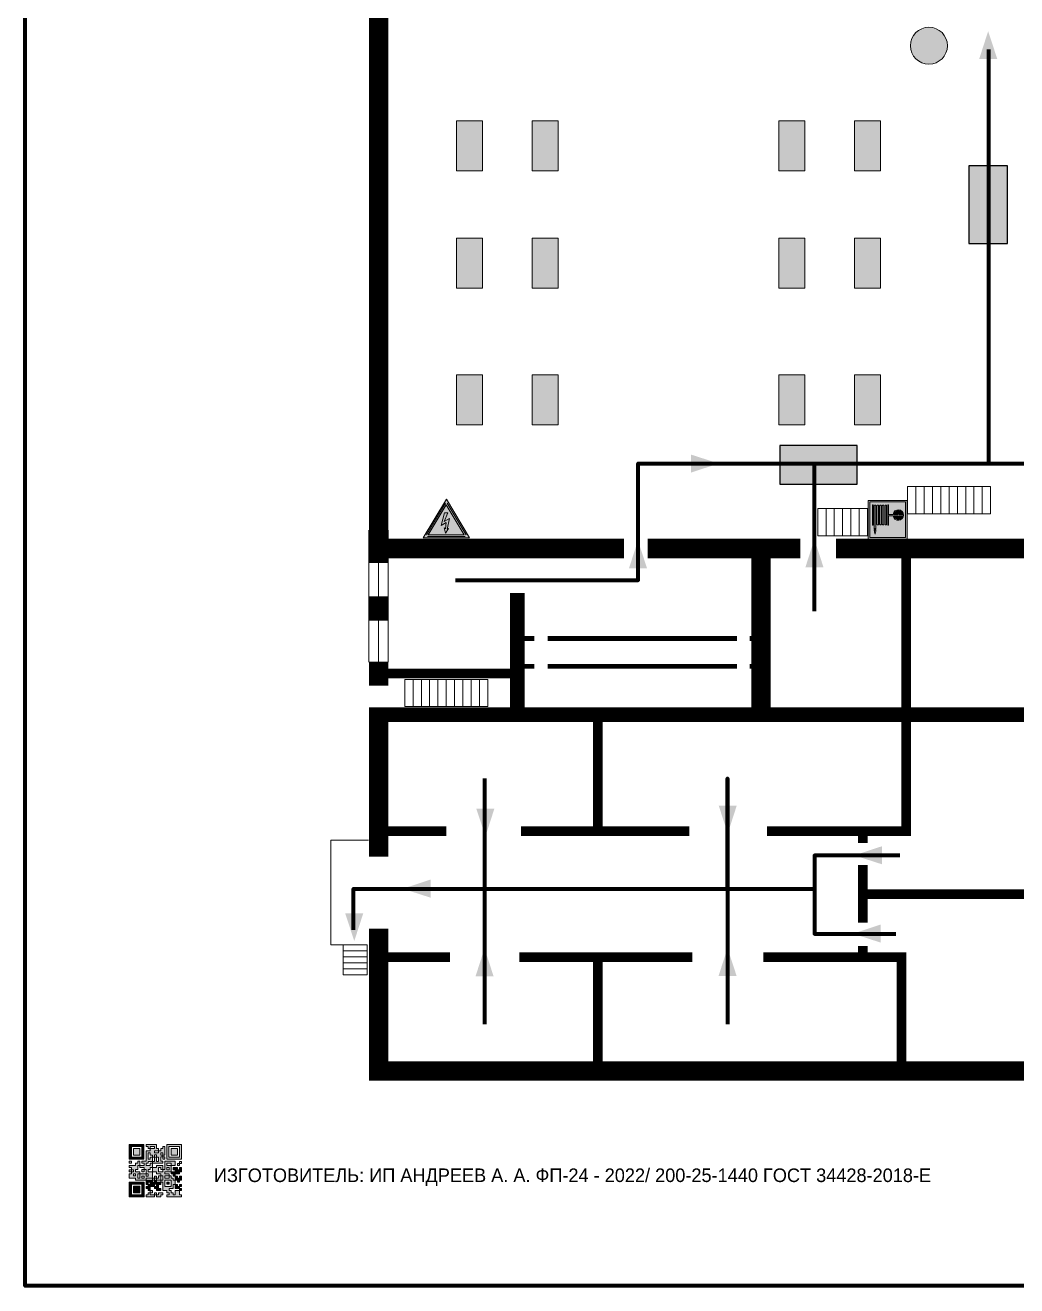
# Model space of a CAD drawing. Header units: millimetres. Extents: x 13114 to 67229, y 22859 to 38520.
# Drawn here: x 38986.4 to 39191.2, y 24292.6 to 24552.9 of the extents above; entities that cross this region are included whole.
import ezdxf

# ---------------------------------------------------------------- set-up
doc = ezdxf.new("R2010")
doc.units = ezdxf.units.MM
doc.layers.add('План_Штампы', color=7, linetype='Continuous')
doc.styles.add('обычный', font='arial.ttf')

# ---------------------------------------------------------------- blocks, each defined once
blk = doc.blocks.new('QR')
at = {"lineweight": 0}
h = blk.add_hatch(color=256, dxfattribs=at)
h.dxf.hatch_style = 1
h.paths.add_polyline_path([(9241.16, 2687.38), (9242.01, 2687.38), (9242.01, 2687.83), (9241.59, 2687.83), (9241.59, 2688.68), (9239.45, 2688.68), (9239.45, 2688.25), (9239.86, 2688.25), (9239.86, 2687.83), (9240.29, 2687.83), (9240.29, 2688.25), (9241.16, 2688.25), (9241.16, 2687.83), (9240.29, 2687.83), (9240.29, 2687.38), (9239.45, 2687.38), (9239.45, 2685.22), (9238.57, 2685.22), (9238.57, 2684.8), (9239.02, 2684.8), (9239.02, 2684.37), (9238.13, 2684.37), (9238.13, 2683.92), (9239.02, 2683.92), (9239.02, 2683.5), (9239.44, 2683.5), (9239.44, 2682.64), (9239.87, 2682.64), (9239.87, 2682.18), (9239.44, 2682.18), (9239.44, 2682.64), (9238.13, 2682.64), (9238.13, 2681.76), (9237.71, 2681.76), (9237.71, 2682.64), (9238.13, 2682.64), (9238.13, 2683.07), (9237.27, 2683.07), (9237.27, 2683.51), (9237.71, 2683.51), (9237.71, 2684.37), (9238.13, 2684.37), (9238.13, 2685.22), (9237.71, 2685.22), (9237.71, 2684.8), (9237.28, 2684.8), (9237.28, 2684.38), (9235.98, 2684.38), (9235.98, 2683.92), (9236.4, 2683.92), (9236.4, 2683.49), (9236.84, 2683.49), (9236.84, 2683.07), (9236.4, 2683.07), (9236.4, 2682.64), (9235.98, 2682.64), (9235.98, 2681.76), (9237.29, 2681.76), (9237.29, 2681.33), (9239.43, 2681.33), (9239.43, 2681.76), (9240.74, 2681.76), (9240.74, 2683.05), (9239.87, 2683.05), (9239.87, 2683.5), (9240.29, 2683.5), (9240.29, 2683.91), (9240.74, 2683.91), (9240.74, 2684.81), (9240.29, 2684.81), (9240.29, 2684.79), (9240.29, 2684.37), (9239.45, 2684.37), (9239.45, 2684.8), (9239.87, 2684.8), (9239.87, 2685.21), (9240.74, 2685.21), (9240.74, 2686.1), (9240.29, 2686.1), (9240.29, 2685.64), (9239.86, 2685.64), (9239.86, 2686.95), (9240.29, 2686.95), (9240.29, 2686.52), (9240.74, 2686.52), (9240.74, 2686.1), (9241.16, 2686.1), (9241.16, 2686.53), (9241.59, 2686.53), (9241.59, 2686.1), (9242.02, 2686.1), (9242.02, 2685.21), (9241.59, 2685.21), (9241.59, 2686.1), (9241.16, 2686.1), (9241.16, 2685.21), (9240.74, 2685.21), (9240.74, 2684.81), (9242.89, 2684.81), (9242.89, 2685.22), (9242.47, 2685.22), (9242.47, 2686.11), (9242.89, 2686.11), (9242.89, 2686.52), (9242.46, 2686.52), (9242.46, 2686.95), (9242.89, 2686.95), (9242.89, 2686.52), (9243.32, 2686.52), (9243.32, 2688.26), (9242.9, 2688.26), (9242.9, 2687.83), (9242.47, 2687.83), (9242.47, 2687.38), (9242.01, 2687.38), (9242.01, 2686.94), (9241.16, 2686.94)])
h.paths.add_polyline_path([(9239.02, 2682.18), (9239.02, 2681.76), (9238.54, 2681.76), (9238.54, 2682.18)], flags=16)
h.paths.add_polyline_path([(9237.27, 2682.65), (9237.27, 2682.19), (9236.83, 2682.19), (9236.83, 2682.65)], flags=16)
h = blk.add_hatch(color=256, dxfattribs=at)
h.dxf.hatch_style = 1
h.paths.add_polyline_path([(9238.15, 2687.83), (9236.83, 2687.83), (9236.83, 2686.52), (9238.15, 2686.52)], flags=0)
h.paths.add_polyline_path([(9239.01, 2685.65), (9239.01, 2688.68), (9235.98, 2688.68), (9235.98, 2685.65)])
h.paths.add_polyline_path([(9236.41, 2686.1), (9236.41, 2688.26), (9238.56, 2688.26), (9238.56, 2686.1)], flags=16)
h.paths.add_polyline_path([(9236.83, 2686.52), (9236.83, 2687.83), (9238.15, 2687.83), (9238.15, 2686.52)], flags=0)
h = blk.add_hatch(color=256, dxfattribs=at)
h.dxf.hatch_style = 1
h.paths.add_polyline_path([(9238.15, 2686.52), (9238.15, 2687.83), (9236.83, 2687.83), (9236.83, 2686.52)])
h.paths.add_polyline_path([(9245.91, 2686.52), (9245.91, 2687.83), (9244.59, 2687.83), (9244.59, 2686.52)], flags=0)
h.paths.add_polyline_path([(9246.77, 2685.65), (9246.77, 2688.68), (9243.74, 2688.68), (9243.74, 2685.65)])
h.paths.add_polyline_path([(9244.17, 2686.1), (9244.17, 2688.26), (9246.32, 2688.26), (9246.32, 2686.1)], flags=16)
h.paths.add_polyline_path([(9244.59, 2686.52), (9244.59, 2687.83), (9245.91, 2687.83), (9245.91, 2686.52)], flags=0)
h = blk.add_hatch(color=256, dxfattribs=at)
h.dxf.hatch_style = 1
h.paths.add_polyline_path([(9240.75, 2681.76), (9240.75, 2681.35), (9241.17, 2681.35), (9241.17, 2681.76)])
h.paths.add_polyline_path([(9241.6, 2682.18), (9241.17, 2682.18), (9241.17, 2681.76), (9241.6, 2681.76)])
h.paths.add_polyline_path([(9242.47, 2681.34), (9242.47, 2682.19), (9242.02, 2682.19), (9242.02, 2681.76), (9241.6, 2681.76), (9241.6, 2681.34)])
h.paths.add_polyline_path([(9239.87, 2678.3), (9239.44, 2678.3), (9239.44, 2677.89), (9241.17, 2677.89), (9241.17, 2678.3), (9240.28, 2678.3), (9240.28, 2678.73), (9239.87, 2678.73)])
h.paths.add_polyline_path([(9240.75, 2678.73), (9240.75, 2679.19), (9240.28, 2679.19), (9240.28, 2678.73)])
h.paths.add_polyline_path([(9241.6, 2678.73), (9241.17, 2678.73), (9241.17, 2678.3), (9241.6, 2678.3)])
h.paths.add_polyline_path([(9242.02, 2678.3), (9241.6, 2678.3), (9241.6, 2677.89), (9242.48, 2677.89), (9242.48, 2678.31), (9242.9, 2678.31), (9242.9, 2678.73), (9242.02, 2678.73)])
h.paths.add_polyline_path([(9246.36, 2684.37), (9246.36, 2684.79), (9245.93, 2684.79), (9245.93, 2684.37)])
h.paths.add_polyline_path([(9246.78, 2685.2), (9246.36, 2685.2), (9246.36, 2684.79), (9246.78, 2684.79)])
h.paths.add_polyline_path([(9245.91, 2687.83), (9244.59, 2687.83), (9244.59, 2686.52), (9245.91, 2686.52)])
h = blk.add_hatch(color=256, dxfattribs=at)
h.dxf.hatch_style = 1
h.paths.add_polyline_path([(9243.32, 2686.11), (9242.89, 2686.11), (9242.89, 2685.64), (9243.32, 2685.64)])
h.paths.add_polyline_path([(9239.02, 2683.07), (9239.02, 2683.5), (9238.56, 2683.5), (9238.56, 2683.07)])
h.paths.add_polyline_path([(9236.4, 2684.8), (9236.4, 2685.22), (9235.98, 2685.22), (9235.98, 2684.8)])
h.paths.add_polyline_path([(9236.4, 2683.07), (9236.4, 2683.49), (9235.98, 2683.49), (9235.98, 2683.07)])
h = blk.add_hatch(color=256, dxfattribs=at)
h.dxf.hatch_style = 1
h.paths.add_polyline_path([(9243.32, 2682.64), (9243.32, 2683.07), (9244.62, 2683.07), (9244.62, 2684.37), (9243.74, 2684.37), (9243.74, 2684.8), (9244.62, 2684.8), (9244.62, 2684.37), (9245.48, 2684.37), (9245.48, 2685.22), (9243.32, 2685.22), (9243.32, 2683.5), (9242.89, 2683.5), (9242.89, 2683.06), (9242.01, 2683.06), (9242.01, 2683.91), (9242.47, 2683.91), (9242.47, 2683.5), (9242.89, 2683.5), (9242.89, 2684.38), (9241.59, 2684.38), (9241.59, 2683.91), (9240.74, 2683.91), (9240.74, 2683.05), (9241.59, 2683.05), (9241.59, 2682.64), (9242.47, 2682.64), (9242.47, 2682.19), (9242.91, 2682.19), (9242.91, 2681.34), (9242.48, 2681.34), (9242.48, 2680.91), (9242.91, 2680.91), (9242.91, 2679.17), (9243.75, 2679.17), (9243.75, 2678.73), (9244.2, 2678.73), (9244.2, 2678.3), (9243.75, 2678.3), (9243.75, 2677.88), (9246.78, 2677.88), (9246.78, 2678.3), (9246.35, 2678.3), (9246.35, 2679.19), (9245.48, 2679.19), (9245.48, 2678.31), (9245.05, 2678.31), (9245.05, 2678.73), (9244.62, 2678.73), (9244.62, 2679.19), (9244.2, 2679.19), (9244.2, 2679.61), (9245.05, 2679.61), (9245.05, 2680.46), (9245.48, 2680.46), (9245.48, 2681.34), (9245.04, 2681.34), (9245.04, 2681.76), (9244.63, 2681.76), (9244.63, 2682.19), (9244.21, 2682.19), (9244.21, 2681.76), (9243.32, 2681.76), (9243.32, 2682.19), (9244.21, 2682.19), (9244.21, 2682.64)])
h.paths.add_polyline_path([(9243.75, 2683.49), (9243.75, 2683.92), (9244.21, 2683.92), (9244.21, 2683.49)], flags=16)
h.paths.add_polyline_path([(9243.32, 2681.34), (9244.63, 2681.34), (9244.63, 2680.04), (9243.32, 2680.04)], flags=16)
h.paths.add_polyline_path([(9243.76, 2680.89), (9244.18, 2680.89), (9244.18, 2680.48), (9243.76, 2680.48)], flags=0)
h = blk.add_hatch(color=256, dxfattribs=at)
h.dxf.hatch_style = 1
h.paths.add_polyline_path([(9242.02, 2680.46), (9242.48, 2680.46), (9242.48, 2680.91), (9241.58, 2680.91), (9241.58, 2681.35), (9241.17, 2681.35), (9241.17, 2680.91), (9240.75, 2680.91), (9240.75, 2681.33), (9239.43, 2681.33), (9239.43, 2680.46), (9239.86, 2680.46), (9239.86, 2680.92), (9240.3, 2680.92), (9240.3, 2680.46), (9239.86, 2680.46), (9239.86, 2680.04), (9239.44, 2680.04), (9239.44, 2679.62), (9239.86, 2679.62), (9239.86, 2679.19), (9240.29, 2679.19), (9240.29, 2680.03), (9241.18, 2680.03), (9241.18, 2680.47), (9241.6, 2680.47), (9241.6, 2680.03), (9241.18, 2680.03), (9241.18, 2679.61), (9241.6, 2679.61), (9241.6, 2679.19), (9242.47, 2679.19), (9242.47, 2679.6), (9242.02, 2679.6)])
h = blk.add_hatch(color=256, dxfattribs=at)
h.dxf.hatch_style = 1
h.paths.add_polyline_path([(9246.36, 2683.07), (9246.78, 2683.07), (9246.78, 2683.92), (9246.36, 2683.92), (9246.36, 2683.49), (9245.92, 2683.49), (9245.92, 2683.92), (9245.06, 2683.92), (9245.06, 2683.49), (9245.48, 2683.49), (9245.48, 2683.07), (9244.62, 2683.07), (9244.62, 2682.65), (9245.05, 2682.65), (9245.05, 2682.18), (9245.48, 2682.18), (9245.48, 2682.65), (9246.36, 2682.65)])
h.paths.add_polyline_path([(9246.78, 2682.18), (9246.36, 2682.18), (9246.36, 2681.75), (9245.92, 2681.75), (9245.92, 2682.18), (9245.48, 2682.18), (9245.48, 2681.34), (9245.48, 2681.34), (9245.94, 2681.34), (9245.94, 2680.91), (9246.36, 2680.91), (9246.36, 2681.34), (9246.78, 2681.34)])
h = blk.add_hatch(color=256, dxfattribs=at)
h.dxf.hatch_style = 1
h.paths.add_polyline_path([(9235.98, 2680.9), (9235.98, 2677.86), (9239.02, 2677.86), (9239.02, 2680.9)])
h.paths.add_polyline_path([(9238.57, 2680.48), (9238.57, 2678.32), (9236.41, 2678.32), (9236.41, 2680.48)], flags=16)
h.paths.add_polyline_path([(9238.15, 2680.05), (9238.15, 2678.74), (9236.83, 2678.74), (9236.83, 2680.05)], flags=0)
h = blk.add_hatch(color=256, dxfattribs=at)
h.dxf.hatch_style = 1
h.paths.add_polyline_path([(9238.15, 2680.05), (9236.83, 2680.05), (9236.83, 2678.74), (9238.15, 2678.74)])
h = blk.add_hatch(color=256, dxfattribs=at)
h.dxf.hatch_style = 1
h.paths.add_polyline_path([(9244.18, 2680.48), (9244.18, 2680.89), (9243.76, 2680.89), (9243.76, 2680.48)])
h = blk.add_hatch(color=256, dxfattribs=at)
h.dxf.hatch_style = 1
h.paths.add_polyline_path([(9245.93, 2680.04), (9245.93, 2680.46), (9245.48, 2680.46), (9245.48, 2679.62), (9246.35, 2679.62), (9246.35, 2680.04)])
h.paths.add_polyline_path([(9246.78, 2680.04), (9246.78, 2680.46), (9246.35, 2680.46), (9246.35, 2680.04)])
h.paths.add_polyline_path([(9246.78, 2679.18), (9246.78, 2679.62), (9246.35, 2679.62), (9246.35, 2679.18)])
for points in [[(9237.71, 2685.22), (9238.13, 2685.22), (9238.13, 2684.37), (9237.71, 2684.37), (9237.71, 2683.51), (9237.27, 2683.51), (9237.27, 2683.07), (9238.13, 2683.07), (9238.13, 2682.64), (9237.71, 2682.64), (9237.71, 2681.76), (9238.13, 2681.76), (9238.13, 2682.64), (9239.44, 2682.64), (9239.44, 2683.5), (9239.02, 2683.5), (9239.02, 2683.07), (9238.56, 2683.07), (9238.56, 2683.5), (9239.02, 2683.5), (9239.02, 2683.92), (9238.13, 2683.92), (9238.13, 2684.37), (9239.02, 2684.37), (9239.02, 2684.8), (9238.57, 2684.8), (9238.57, 2685.22), (9239.45, 2685.22), (9239.45, 2687.38), (9240.29, 2687.38), (9240.29, 2687.83), (9239.86, 2687.83), (9239.86, 2688.25), (9239.45, 2688.25), (9239.45, 2688.68), (9241.59, 2688.68), (9241.59, 2687.83), (9242.01, 2687.83), (9242.01, 2687.38), (9242.47, 2687.38), (9242.47, 2687.83), (9242.9, 2687.83), (9242.9, 2688.26), (9243.32, 2688.26), (9243.32, 2686.52), (9242.89, 2686.52), (9242.89, 2686.11), (9243.32, 2686.11), (9243.32, 2685.64), (9242.89, 2685.64), (9242.89, 2686.11), (9242.47, 2686.11), (9242.47, 2685.22), (9242.89, 2685.22), (9242.89, 2684.81), (9240.74, 2684.81), (9240.74, 2683.91), (9241.59, 2683.91), (9241.59, 2684.38), (9242.89, 2684.38), (9242.89, 2683.5), (9242.47, 2683.5), (9242.47, 2683.91), (9242.01, 2683.91), (9242.01, 2683.06), (9242.89, 2683.06), (9242.89, 2683.5), (9243.32, 2683.5), (9243.32, 2685.22), (9245.48, 2685.22), (9245.48, 2684.37), (9244.62, 2684.37), (9244.62, 2683.07), (9245.48, 2683.07), (9245.48, 2683.49), (9245.06, 2683.49), (9245.06, 2683.92), (9245.92, 2683.92), (9245.92, 2683.49), (9246.36, 2683.49), (9246.36, 2683.92), (9246.78, 2683.92), (9246.78, 2683.07), (9246.36, 2683.07), (9246.36, 2682.65), (9245.48, 2682.65), (9245.48, 2682.18), (9245.92, 2682.18), (9245.92, 2681.75), (9246.36, 2681.75), (9246.36, 2682.18), (9246.78, 2682.18), (9246.78, 2681.34), (9246.36, 2681.34), (9246.36, 2680.91), (9245.94, 2680.91), (9245.94, 2681.34), (9245.48, 2681.34), (9245.48, 2680.46), (9245.93, 2680.46), (9245.93, 2680.04), (9246.35, 2680.04), (9246.35, 2680.46), (9246.78, 2680.46), (9246.78, 2680.04), (9246.78, 2680.04), (9246.35, 2680.04), (9246.35, 2679.62), (9246.78, 2679.62), (9246.78, 2679.18), (9246.35, 2679.18), (9246.35, 2678.3), (9246.78, 2678.3), (9246.78, 2677.88), (9243.75, 2677.88), (9243.75, 2678.3), (9244.2, 2678.3), (9244.2, 2678.73), (9243.75, 2678.73), (9243.75, 2679.17), (9242.91, 2679.17), (9242.91, 2680.91), (9242.48, 2680.91), (9242.48, 2680.46), (9242.02, 2680.46), (9242.02, 2679.6), (9242.47, 2679.6), (9242.47, 2679.19), (9241.6, 2679.19), (9241.6, 2679.61), (9241.18, 2679.61), (9241.18, 2680.03), (9240.29, 2680.03), (9240.29, 2679.19), (9240.75, 2679.19), (9240.75, 2678.73), (9240.28, 2678.73), (9240.28, 2678.3), (9241.17, 2678.3), (9241.17, 2678.73), (9241.6, 2678.73), (9241.6, 2678.3), (9242.02, 2678.3), (9242.02, 2678.73), (9242.9, 2678.73), (9242.9, 2678.31), (9242.48, 2678.31), (9242.48, 2677.89), (9241.6, 2677.89), (9241.6, 2678.3), (9241.17, 2678.3), (9241.17, 2677.89), (9239.44, 2677.89), (9239.44, 2678.3), (9239.87, 2678.3), (9239.87, 2678.73), (9240.28, 2678.73), (9240.28, 2679.19), (9240.29, 2679.19), (9239.86, 2679.19), (9239.86, 2679.62), (9239.44, 2679.62), (9239.44, 2680.04), (9239.86, 2680.04), (9239.86, 2680.46), (9239.43, 2680.46), (9239.43, 2681.33), (9237.29, 2681.33), (9237.29, 2681.76), (9235.98, 2681.76), (9235.98, 2682.64), (9236.4, 2682.64), (9236.4, 2683.07), (9235.98, 2683.07), (9235.98, 2683.49), (9236.4, 2683.49), (9236.4, 2683.92), (9235.98, 2683.92), (9235.98, 2684.38), (9237.28, 2684.38), (9237.28, 2684.8), (9237.71, 2684.8), (9237.71, 2685.22), (9237.92, 2685.22)], [(9240.74, 2686.1), (9240.74, 2686.52), (9240.29, 2686.52), (9240.29, 2686.95), (9239.86, 2686.95), (9239.86, 2685.64), (9240.29, 2685.64), (9240.29, 2686.1), (9240.74, 2686.1), (9240.74, 2686.52)], [(9240.74, 2685.21), (9239.87, 2685.21), (9239.87, 2684.8), (9239.45, 2684.8), (9239.45, 2684.37), (9240.29, 2684.37), (9240.29, 2684.79), (9240.29, 2684.81), (9240.74, 2684.81), (9240.74, 2685.21), (9239.87, 2685.21)], [(9244.62, 2684.37), (9244.62, 2684.8), (9243.74, 2684.8), (9243.74, 2684.37), (9244.62, 2684.37)], [(9240.74, 2683.05), (9240.74, 2681.76), (9239.43, 2681.76), (9239.43, 2681.33), (9240.75, 2681.33), (9240.75, 2681.35), (9240.75, 2680.91), (9241.17, 2680.91), (9241.17, 2681.35), (9241.58, 2681.35), (9241.58, 2680.91), (9242.48, 2680.91), (9242.48, 2681.34), (9242.91, 2681.34), (9242.91, 2682.19), (9242.47, 2682.19), (9242.47, 2682.64), (9241.59, 2682.64), (9241.59, 2683.05), (9240.74, 2683.05)], [(9240.74, 2683.91), (9240.29, 2683.91), (9240.29, 2683.5), (9239.87, 2683.5), (9239.87, 2683.05), (9240.74, 2683.05), (9240.74, 2683.91)], [(9241.6, 2681.76), (9242.02, 2681.76), (9242.02, 2682.19), (9242.47, 2682.19), (9242.47, 2681.34), (9241.6, 2681.34), (9241.6, 2681.76)], [(9244.62, 2683.07), (9243.32, 2683.07), (9243.32, 2682.64), (9244.21, 2682.64), (9244.21, 2682.19), (9243.32, 2682.19), (9243.32, 2681.76), (9244.21, 2681.76), (9244.21, 2682.19), (9244.63, 2682.19), (9244.63, 2681.76), (9245.04, 2681.76), (9245.04, 2681.34), (9245.48, 2681.34)], [(9245.48, 2682.18), (9245.05, 2682.18), (9245.05, 2682.65), (9244.62, 2682.65), (9244.62, 2683.07)], [(9245.48, 2682.18), (9245.48, 2681.34)], [(9239.86, 2680.46), (9239.86, 2680.92), (9240.3, 2680.92), (9240.3, 2680.46), (9239.86, 2680.46)], [(9245.48, 2680.46), (9245.05, 2680.46), (9245.05, 2679.61), (9244.2, 2679.61), (9244.2, 2679.19), (9244.62, 2679.19), (9244.62, 2678.73), (9245.05, 2678.73), (9245.05, 2678.31), (9245.48, 2678.31), (9245.48, 2679.19), (9246.35, 2679.19), (9246.35, 2679.07)], [(9246.35, 2679.62), (9245.48, 2679.62), (9245.48, 2680.46)], [(9245.48, 2680.46), (9245.48, 2679.62), (9246.35, 2679.62), (9246.35, 2680.04), (9245.93, 2680.04), (9245.93, 2680.46), (9245.48, 2680.46), (9245.48, 2679.62)], [(9246.35, 2679.62), (9246.35, 2679.18)]]:
    blk.add_lwpolyline(points, dxfattribs=at)
for points in [[(9235.98, 2685.65), (9239.01, 2685.65), (9239.01, 2688.68), (9235.98, 2688.68)], [(9236.41, 2688.26), (9238.56, 2688.26), (9238.56, 2686.1), (9236.41, 2686.1)], [(9236.83, 2687.83), (9238.15, 2687.83), (9238.15, 2686.52), (9236.83, 2686.52)], [(9240.29, 2687.83), (9241.16, 2687.83), (9241.16, 2688.25), (9240.29, 2688.25)], [(9240.29, 2688.25), (9241.16, 2688.25), (9241.16, 2687.83), (9240.29, 2687.83)], [(9242.01, 2687.38), (9241.16, 2687.38), (9241.16, 2686.94), (9242.01, 2686.94)], [(9241.16, 2687.38), (9242.01, 2687.38), (9242.01, 2686.94), (9241.16, 2686.94)], [(9242.89, 2686.52), (9242.46, 2686.52), (9242.46, 2686.95), (9242.89, 2686.95)], [(9243.74, 2685.65), (9246.77, 2685.65), (9246.77, 2688.68), (9243.74, 2688.68)], [(9244.17, 2688.26), (9246.32, 2688.26), (9246.32, 2686.1), (9244.17, 2686.1)], [(9244.59, 2687.83), (9245.91, 2687.83), (9245.91, 2686.52), (9244.59, 2686.52)], [(9235.98, 2684.8), (9236.4, 2684.8), (9236.4, 2685.22), (9235.98, 2685.22)], [(9241.16, 2686.1), (9240.74, 2686.1), (9240.74, 2685.21), (9241.16, 2685.21)], [(9241.16, 2686.53), (9241.59, 2686.53), (9241.59, 2686.1), (9241.16, 2686.1)], [(9241.59, 2686.1), (9242.02, 2686.1), (9242.02, 2685.21), (9241.59, 2685.21)], [(9245.93, 2684.79), (9246.36, 2684.79), (9246.36, 2684.37), (9245.93, 2684.37)], [(9246.36, 2685.2), (9246.78, 2685.2), (9246.78, 2684.79), (9246.36, 2684.79)], [(9236.4, 2683.07), (9236.84, 2683.07), (9236.84, 2683.49), (9236.4, 2683.49)], [(9236.83, 2682.19), (9237.27, 2682.19), (9237.27, 2682.65), (9236.83, 2682.65)], [(9238.54, 2682.18), (9239.02, 2682.18), (9239.02, 2681.76), (9238.54, 2681.76)], [(9239.44, 2682.64), (9239.87, 2682.64), (9239.87, 2682.18), (9239.44, 2682.18)], [(9240.75, 2681.76), (9241.17, 2681.76), (9241.17, 2681.35), (9240.75, 2681.35)], [(9241.17, 2682.18), (9241.6, 2682.18), (9241.6, 2681.76), (9241.17, 2681.76)], [(9243.32, 2680.04), (9244.63, 2680.04), (9244.63, 2681.34), (9243.32, 2681.34)], [(9243.75, 2683.92), (9244.21, 2683.92), (9244.21, 2683.49), (9243.75, 2683.49)], [(9235.98, 2677.86), (9239.02, 2677.86), (9239.02, 2680.9), (9235.98, 2680.9)], [(9236.41, 2680.48), (9238.57, 2680.48), (9238.57, 2678.32), (9236.41, 2678.32)], [(9236.83, 2680.05), (9238.15, 2680.05), (9238.15, 2678.74), (9236.83, 2678.74)], [(9241.18, 2680.03), (9241.6, 2680.03), (9241.6, 2680.47), (9241.18, 2680.47)], [(9243.76, 2680.89), (9244.18, 2680.89), (9244.18, 2680.48), (9243.76, 2680.48)]]:
    blk.add_lwpolyline(points, close=True, dxfattribs=at)
blk = doc.blocks.new('A$C3E6D3DDE')
at = {"lineweight": 5}
h = blk.add_hatch(color=40, dxfattribs=at)
h.paths.add_polyline_path([(24.1, 1.45), (16.46, -11.35), (31.74, -11.35)])
h.paths.add_polyline_path([(24.09, -0.46), (30.03, -10.41), (18.14, -10.41)], flags=16)
h.paths.add_polyline_path([(24.54, -3.08), (23.41, -6.02), (25.13, -5.01), (24.33, -8.5), (24.82, -8.27), (23.79, -9.86), (23.4, -8.04), (23.8, -8.43), (24.04, -6.29), (22.39, -7.25), (23.44, -3.08)], flags=0)
h = blk.add_hatch(color=256, dxfattribs=at)
h.paths.add_polyline_path([(24.37, 0.03, 0.567511), (23.82, 0.03), (17.59, -10.4, 0.582454), (17.86, -10.88), (30.32, -10.88, 0.582149), (30.6, -10.4)])
h.paths.add_polyline_path([(24.09, -0.46), (18.14, -10.41), (30.03, -10.41)], flags=16)
h.paths.add_polyline_path([(24.54, -3.08), (23.41, -6.02), (25.13, -5.01), (24.33, -8.5), (24.82, -8.27), (23.79, -9.86), (23.4, -8.04), (23.8, -8.43), (24.04, -6.29), (22.39, -7.25), (23.44, -3.08)], flags=0)
h = blk.add_hatch(color=40, dxfattribs=at)
h.paths.add_polyline_path([(24.09, -0.46), (18.14, -10.41), (30.03, -10.41)])
h.paths.add_polyline_path([(24.82, -8.27), (23.79, -9.86), (23.4, -8.04), (23.8, -8.43), (24.04, -6.29), (22.39, -7.25), (23.44, -3.08), (24.54, -3.08), (23.41, -6.02), (25.13, -5.01), (24.33, -8.5)], flags=16)
at = {"color": 40, "lineweight": 5}
for p, q in [((16.46, -11.35), (24.1, 1.45)), ((24.1, 1.45), (31.74, -11.35))]:
    blk.add_line(p, q, dxfattribs=at)
at = {"lineweight": 5}
for p, q in [((17.59, -10.4), (23.82, 0.03)), ((24.37, 0.03), (30.6, -10.4)), ((18.14, -10.41), (24.09, -0.46)), ((23.44, -3.08), (22.39, -7.25)), ((23.41, -6.02), (24.54, -3.08)), ((24.54, -3.08), (23.44, -3.08)), ((24.09, -0.46), (30.03, -10.41)), ((22.39, -7.25), (24.04, -6.29)), ((23.8, -8.43), (23.4, -8.04)), ((23.4, -8.04), (23.79, -9.86)), ((25.13, -5.01), (23.41, -6.02)), ((23.79, -9.86), (24.82, -8.27)), ((24.04, -6.29), (23.8, -8.43)), ((24.33, -8.5), (25.13, -5.01)), ((24.82, -8.27), (24.33, -8.5)), ((17.86, -10.88), (30.32, -10.88)), ((18.14, -10.41), (30.03, -10.41))]:
    blk.add_line(p, q, dxfattribs=at)
at = {"color": 50, "lineweight": 5}
blk.add_line((31.74, -11.35), (16.46, -11.35), dxfattribs=at)
blk = doc.blocks.new('A$C37112FD5')
at = {"true_color": 0xf5f5ff}
h = blk.add_hatch(color=7, dxfattribs=at)
h.dxf.hatch_style = 1
h.paths.add_polyline_path([(12.8, -7.4), (0, -7.4), (0, -20.2), (12.8, -20.2)])
h.paths.add_polyline_path([(12.29, -7.91), (12.29, -19.69), (0.51, -19.69), (0.51, -7.91)], flags=16)
h.paths.add_polyline_path([(4.98, -9.04, -0.42597), (5.17, -9.22), (5.17, -12.25), (5.17, -15.29, -0.432244), (4.98, -15.47), (4.83, -15.47, -0.42597), (4.64, -15.29), (4.64, -12.25), (4.64, -9.22, -0.432244), (4.83, -9.04)], flags=0)
h.paths.add_polyline_path([(4.28, -9.22), (4.28, -12.25), (4.28, -15.29, -0.432244), (4.09, -15.47), (3.94, -15.47, -0.42597), (3.75, -15.29), (3.75, -12.25), (3.75, -9.22, -0.432244), (3.94, -9.04), (4.09, -9.04, -0.42597)], flags=0)
h.paths.add_polyline_path([(5.72, -9.04), (5.87, -9.04, -0.42597), (6.06, -9.22), (6.06, -12.25), (6.06, -15.29, -0.432244), (5.87, -15.47), (5.72, -15.47, -0.42597), (5.53, -15.29), (5.53, -12.25), (5.53, -9.22, -0.432244)], flags=0)
h.paths.add_polyline_path([(6.42, -8.9), (6.5, -8.9, -0.42597), (6.69, -9.08), (6.69, -12.03), (8.21, -12.03, -15.824349), (8.21, -12.47), (6.69, -12.47), (6.69, -15.42, -0.432244), (6.5, -15.6), (6.42, -15.6)], flags=0)
h.paths.add_polyline_path([(3.39, -9.22), (3.39, -12.25), (3.39, -15.29, -0.432244), (3.2, -15.47), (3.05, -15.47, -0.42597), (2.85, -15.29), (2.85, -12.25), (2.85, -9.22, -0.432244), (3.05, -9.04), (3.2, -9.04, -0.42597)], flags=0)
h.paths.add_polyline_path([(2.5, -9.22), (2.5, -16.71), (1.96, -16.71), (1.96, -9.22, -0.432244), (2.15, -9.04), (2.31, -9.04, -0.42597)], flags=0)
h.paths.add_polyline_path([(1.61, -8.9), (1.61, -15.6), (1.57, -15.6, -0.42597), (1.37, -15.42), (1.37, -12.03), (1.37, -9.09, -0.432244), (1.57, -8.9)], flags=0)
h.paths.add_polyline_path([(9.76, -10.81), (9.76, -12.03), (8.49, -12.03, -0.336371)], flags=0)
h.paths.add_polyline_path([(8.49, -12.47), (9.76, -12.47), (9.76, -13.7, -0.336371)], flags=0)
h.paths.add_polyline_path([(10.11, -10.81, -0.336371), (11.38, -12.03), (10.11, -12.03)], flags=0)
h.paths.add_polyline_path([(10.11, -12.47), (11.38, -12.47, -0.336371), (10.11, -13.7)], flags=0)
h.paths.add_polyline_path([(2.5, -16.84), (2.5, -17.05), (1.97, -17.05), (1.97, -16.84)], flags=0)
h.paths.add_polyline_path([(2.5, -17.24, -0.033778), (2.24, -18.6, -0.033778), (1.97, -17.24)], flags=0)
h = blk.add_hatch(color=242)
h.dxf.hatch_style = 1
h.paths.add_polyline_path([(12.29, -7.91), (0.51, -7.91), (0.51, -19.69), (12.29, -19.69)])
h.paths.add_polyline_path([(6.42, -15.6), (6.42, -8.9), (6.5, -8.9, -0.42597), (6.69, -9.08), (6.69, -12.03), (8.21, -12.03, -15.824349), (8.21, -12.47), (6.69, -12.47), (6.69, -15.42, -0.432244), (6.5, -15.6)], flags=16)
h.paths.add_polyline_path([(5.87, -15.47), (5.72, -15.47, -0.42597), (5.53, -15.29), (5.53, -12.25), (5.53, -9.22, -0.432244), (5.72, -9.04), (5.87, -9.04, -0.42597), (6.06, -9.22), (6.06, -12.25), (6.06, -15.29, -0.432244)], flags=16)
h.paths.add_polyline_path([(4.98, -15.47), (4.83, -15.47, -0.42597), (4.64, -15.29), (4.64, -12.25), (4.64, -9.22, -0.432244), (4.83, -9.04), (4.98, -9.04, -0.42597), (5.17, -9.22), (5.17, -12.25), (5.17, -15.29, -0.432244)], flags=16)
h.paths.add_polyline_path([(4.09, -15.47), (3.94, -15.47, -0.42597), (3.75, -15.29), (3.75, -12.25), (3.75, -9.22, -0.432244), (3.94, -9.04), (4.09, -9.04, -0.42597), (4.28, -9.22), (4.28, -12.25), (4.28, -15.29, -0.432244)], flags=16)
h.paths.add_polyline_path([(3.2, -15.47), (3.05, -15.47, -0.42597), (2.85, -15.29), (2.85, -12.25), (2.85, -9.22, -0.432244), (3.05, -9.04), (3.2, -9.04, -0.42597), (3.39, -9.22), (3.39, -12.25), (3.39, -15.29, -0.432244)], flags=16)
h.paths.add_polyline_path([(2.5, -17.05), (1.97, -17.05), (1.97, -16.84), (2.5, -16.84)], flags=16)
h.paths.add_polyline_path([(2.5, -17.24, -0.033778), (2.24, -18.6, -0.033778), (1.97, -17.24)], flags=16)
h.paths.add_polyline_path([(2.5, -16.71), (1.96, -16.71), (1.96, -9.22, -0.432244), (2.15, -9.04), (2.31, -9.04, -0.42597), (2.5, -9.22)], flags=16)
h.paths.add_polyline_path([(1.61, -15.6), (1.57, -15.6, -0.42597), (1.37, -15.42), (1.37, -12.03), (1.37, -9.09, -0.432244), (1.57, -8.9), (1.61, -8.9)], flags=16)
h.paths.add_polyline_path([(8.49, -12.47), (9.76, -12.47), (9.76, -13.7, -0.336371)], flags=0)
h.paths.add_polyline_path([(10.11, -13.7), (10.11, -12.47), (11.38, -12.47, -0.336371)], flags=0)
h.paths.add_polyline_path([(8.49, -12.03, -0.336371), (9.76, -10.81), (9.76, -12.03)], flags=0)
h.paths.add_polyline_path([(10.11, -12.03), (10.11, -10.81, -0.336371), (11.38, -12.03)], flags=0)
h = blk.add_hatch(color=7, dxfattribs=at)
h.dxf.hatch_style = 1
h.paths.add_polyline_path([(1.61, -8.9), (1.57, -8.9, 0.432244), (1.37, -9.09), (1.37, -12.03), (1.37, -15.42, 0.42597), (1.57, -15.6), (1.61, -15.6)])
h.paths.add_polyline_path([(2.5, -9.22, 0.42597), (2.31, -9.04), (2.15, -9.04, 0.432244), (1.96, -9.22), (1.96, -16.71), (2.5, -16.71)])
h.paths.add_polyline_path([(2.5, -16.84), (1.97, -16.84), (1.97, -17.05), (2.5, -17.05)])
h.paths.add_polyline_path([(2.5, -17.24), (1.97, -17.24, 0.033778), (2.24, -18.6, 0.033778)])
h.paths.add_polyline_path([(3.39, -12.25), (3.39, -9.22, 0.42597), (3.2, -9.04), (3.05, -9.04, 0.432244), (2.85, -9.22), (2.85, -12.25), (2.85, -15.29, 0.42597), (3.05, -15.47), (3.2, -15.47, 0.432244), (3.39, -15.29)])
h.paths.add_polyline_path([(4.28, -12.25), (4.28, -9.22, 0.42597), (4.09, -9.04), (3.94, -9.04, 0.432244), (3.75, -9.22), (3.75, -12.25), (3.75, -15.29, 0.42597), (3.94, -15.47), (4.09, -15.47, 0.432244), (4.28, -15.29)])
h.paths.add_polyline_path([(5.17, -12.25), (5.17, -9.22, 0.42597), (4.98, -9.04), (4.83, -9.04, 0.432244), (4.64, -9.22), (4.64, -12.25), (4.64, -15.29, 0.42597), (4.83, -15.47), (4.98, -15.47, 0.432244), (5.17, -15.29)])
h.paths.add_polyline_path([(6.06, -12.25), (6.06, -9.22, 0.42597), (5.87, -9.04), (5.72, -9.04, 0.432244), (5.53, -9.22), (5.53, -12.25), (5.53, -15.29, 0.42597), (5.72, -15.47), (5.87, -15.47, 0.432244), (6.06, -15.29)])
h.paths.add_polyline_path([(6.69, -12.47), (8.21, -12.47, 15.824349), (8.21, -12.03), (6.69, -12.03), (6.69, -9.08, 0.42597), (6.5, -8.9), (6.42, -8.9), (6.42, -15.6), (6.5, -15.6, 0.432244), (6.69, -15.42)])
h.paths.add_polyline_path([(8.49, -12.47), (9.76, -12.47), (9.76, -13.7, -0.336371)], flags=16)
h.paths.add_polyline_path([(8.49, -12.03, -0.336371), (9.76, -10.81), (9.76, -12.03)], flags=16)
h.paths.add_polyline_path([(10.11, -12.47), (11.38, -12.47, -0.336371), (10.11, -13.7)], flags=16)
h.paths.add_polyline_path([(10.11, -12.03), (10.11, -10.81, -0.336371), (11.38, -12.03)], flags=16)
h = blk.add_hatch(color=242)
h.dxf.hatch_style = 1
h.paths.add_polyline_path([(9.76, -10.81, 0.336371), (8.49, -12.03), (9.76, -12.03)])
h.paths.add_polyline_path([(10.11, -10.81), (10.11, -12.03), (11.38, -12.03, 0.336371)])
h.paths.add_polyline_path([(11.38, -12.47), (10.11, -12.47), (10.11, -13.7, 0.336371)])
h.paths.add_polyline_path([(9.76, -12.47), (8.49, -12.47, 0.336371), (9.76, -13.7)])
at = {"color": 242, "lineweight": 5}
for p, q in [((0, -20.2), (0, -7.4)), ((0, -7.4), (12.8, -7.4)), ((12.8, -20.2), (12.8, -7.4)), ((1.37, -12.03), (1.37, -9.08)), ((1.37, -12.03), (1.37, -15.42)), ((1.57, -8.9), (1.61, -8.9)), ((1.61, -8.9), (1.61, -15.6)), ((1.96, -16.71), (1.96, -9.22)), ((2.15, -9.04), (2.31, -9.04)), ((2.5, -16.71), (2.5, -9.22)), ((2.85, -12.25), (2.85, -9.22)), ((2.85, -12.25), (2.85, -15.29)), ((3.05, -9.04), (3.2, -9.04)), ((3.39, -12.25), (3.39, -9.22)), ((3.39, -12.25), (3.39, -15.29)), ((3.75, -12.25), (3.75, -9.22)), ((3.75, -12.25), (3.75, -15.29)), ((3.94, -9.04), (4.09, -9.04)), ((4.28, -12.25), (4.28, -9.22)), ((4.28, -12.25), (4.28, -15.29)), ((4.64, -12.25), (4.64, -9.22)), ((4.64, -12.25), (4.64, -15.29)), ((4.83, -9.04), (4.98, -9.04)), ((5.17, -12.25), (5.17, -9.22)), ((5.17, -12.25), (5.17, -15.29)), ((5.53, -12.25), (5.53, -9.22)), ((5.53, -12.25), (5.53, -15.29)), ((5.72, -9.04), (5.87, -9.04)), ((6.06, -12.25), (6.06, -9.22)), ((6.06, -12.25), (6.06, -15.29)), ((6.42, -8.9), (6.42, -15.6)), ((6.5, -8.9), (6.42, -8.9)), ((6.69, -12.03), (6.69, -9.08)), ((8.21, -12.03), (6.69, -12.03)), ((8.21, -12.47), (6.69, -12.47)), ((6.69, -12.47), (6.69, -15.42)), ((9.76, -12.03), (8.49, -12.03)), ((9.76, -12.47), (8.49, -12.47)), ((9.76, -10.81), (9.76, -12.03)), ((9.76, -12.47), (9.76, -13.7)), ((10.11, -10.81), (10.11, -12.03)), ((11.38, -12.03), (10.11, -12.03)), ((11.38, -12.47), (10.11, -12.47)), ((10.11, -12.47), (10.11, -13.7)), ((1.57, -15.6), (1.61, -15.6)), ((3.05, -15.47), (3.2, -15.47)), ((3.94, -15.47), (4.09, -15.47)), ((4.83, -15.47), (4.98, -15.47)), ((5.72, -15.47), (5.87, -15.47)), ((6.42, -15.6), (6.5, -15.6)), ((0, -20.2), (12.8, -20.2)), ((1.96, -16.71), (2.5, -16.71)), ((1.97, -16.84), (2.5, -16.84)), ((1.97, -17.05), (1.97, -16.84)), ((2.5, -17.05), (1.97, -17.05)), ((1.97, -17.24), (2.5, -17.24)), ((2.5, -16.84), (2.5, -17.05))]:
    blk.add_line(p, q, dxfattribs=at)
blk.add_lwpolyline([(0.51, -7.91), (12.29, -7.91), (12.29, -19.69), (0.51, -19.69)], close=True, dxfattribs=at)
for centre, radius, start, end in [((1.56, -9.09), 0.182, 87.1027, 180.6071), ((2.15, -9.22), 0.182, 87.1027, 180.6071), ((2.32, -9.22), 0.182, 359.3929, 92.8973), ((3.04, -9.22), 0.182, 87.1027, 180.6071), ((3.21, -9.22), 0.182, 359.3929, 92.8973), ((3.93, -9.22), 0.182, 87.1027, 180.6071), ((4.1, -9.22), 0.182, 359.3929, 92.8973), ((4.82, -9.22), 0.182, 87.1027, 180.6071), ((4.99, -9.22), 0.182, 359.3929, 92.8973), ((5.71, -9.22), 0.182, 87.1027, 180.6071), ((5.88, -9.22), 0.182, 359.3929, 92.8973), ((6.51, -9.09), 0.182, 359.3929, 92.8973), ((9.93, -12.25), 1.74, 187.2319, 172.7681), ((9.93, -12.25), 1.46, 96.9927, 171.3585), ((9.93, -12.25), 1.46, 188.6415, 263.0073), ((9.93, -12.25), 1.46, 8.6415, 83.0073), ((9.93, -12.25), 1.46, 276.9927, 351.3585), ((1.56, -15.42), 0.182, 179.3929, 272.8973), ((3.04, -15.29), 0.182, 179.3929, 272.8973), ((3.21, -15.29), 0.182, 267.1027, 0.6071), ((3.93, -15.29), 0.182, 179.3929, 272.8973), ((4.1, -15.29), 0.182, 267.1027, 0.6071), ((4.82, -15.29), 0.182, 179.3929, 272.8973), ((4.99, -15.29), 0.182, 267.1027, 0.6071), ((5.71, -15.29), 0.182, 179.3929, 272.8973), ((5.88, -15.29), 0.182, 267.1027, 0.6071), ((6.51, -15.42), 0.182, 267.1027, 0.6071), ((12.17, -15.98), 10.27, 187.041, 194.7793), ((-7.7, -15.98), 10.27, 345.2207, 352.959)]:
    blk.add_arc(centre, radius, start, end, dxfattribs=at)
blk = doc.blocks.new('A$C7B8C2D5B')
at = {"lineweight": 0}
h = blk.add_hatch(color=5, dxfattribs=at)
h.dxf.hatch_style = 1
h.paths.add_polyline_path([(1.4, -3.02, 1), (-2.11, -3.02, 1)])
at = {"color": 5, "lineweight": 0}
blk.add_circle((-0.36, -3.02), 1.75, dxfattribs=at)
blk = doc.blocks.new('A$C32E8229D')
at = {"true_color": 0xffffff}
blk.add_hatch(color=7, dxfattribs=at).paths.add_polyline_path([(0, 0), (0, -8), (16, -8), (16, 0)])
h = blk.add_hatch(color=126)
h.paths.add_polyline_path([(0.2, -0.2), (15.8, -0.2), (15.8, -7.8), (0.2, -7.8)])
h.paths.add_polyline_path([(13.49, -2.05), (12.08, -2.05), (11.37, -2.63, 0.162397), (11.29, -2.84), (11.29, -3.63), (10.35, -3.63), (10.35, -4.05), (11.68, -4.05), (11.68, -3.48), (12.26, -4.28), (11.29, -5.1), (11.29, -6.78), (11.85, -6.78), (11.85, -5.44), (12.8, -4.64), (12.8, -5.94), (14.46, -5.94), (14.46, -5.39), (13.45, -5.39), (13.45, -3.97), (12.46, -2.59), (13.15, -2.59), (13.69, -3.34), (14.18, -3)], flags=16)
h.paths.add_polyline_path([(10.74, -1.82, 1), (11.8, -1.82, 1)], flags=16)
h.paths.add_polyline_path([(9.39, -3.59), (5.99, -3.59), (6.56, -3.03), (5.91, -3.03), (5.1, -3.83), (5.91, -4.64), (6.56, -4.64), (5.99, -4.09), (9.39, -4.09)], flags=16)
h.paths.add_polyline_path([(4.29, -1.08), (1.72, -1.08), (1.72, -6.6), (4.29, -6.6)], flags=16)
at = {"color": 126}
blk.add_lwpolyline([(16, -8), (0, -8), (0, 0), (16, 0)], close=True, dxfattribs=at)

msp = doc.modelspace()

# ---------------------------------------------------------------- hatches: boundary and pattern name
at = {"lineweight": 0}
h = msp.add_hatch(color=256, dxfattribs=at)
h.dxf.hatch_style = 1
h.paths.add_polyline_path([(39080.86, 24533.2), (39075.47, 24533.2), (39075.47, 24522.86), (39080.86, 24522.86)])
h = msp.add_hatch(color=256, dxfattribs=at)
h.dxf.hatch_style = 1
h.paths.add_polyline_path([(39096.47, 24533.2), (39091.09, 24533.2), (39091.09, 24522.86), (39096.47, 24522.86)])
h = msp.add_hatch(color=256, dxfattribs=at)
h.dxf.hatch_style = 1
h.paths.add_polyline_path([(39147.42, 24533.2), (39142.03, 24533.2), (39142.03, 24522.86), (39147.42, 24522.86)])
h = msp.add_hatch(color=256, dxfattribs=at)
h.dxf.hatch_style = 1
h.paths.add_polyline_path([(39163.03, 24533.2), (39157.65, 24533.2), (39157.65, 24522.86), (39163.03, 24522.86)])
h = msp.add_hatch(color=256, dxfattribs=at)
h.dxf.hatch_style = 1
h.paths.add_polyline_path([(39080.86, 24508.96), (39075.47, 24508.96), (39075.47, 24498.63), (39080.86, 24498.63)])
h = msp.add_hatch(color=256, dxfattribs=at)
h.dxf.hatch_style = 1
h.paths.add_polyline_path([(39096.47, 24508.96), (39091.09, 24508.96), (39091.09, 24498.63), (39096.47, 24498.63)])
h = msp.add_hatch(color=256, dxfattribs=at)
h.dxf.hatch_style = 1
h.paths.add_polyline_path([(39147.42, 24508.96), (39142.03, 24508.96), (39142.03, 24498.63), (39147.42, 24498.63)])
h = msp.add_hatch(color=256, dxfattribs=at)
h.dxf.hatch_style = 1
h.paths.add_polyline_path([(39163.03, 24508.96), (39157.65, 24508.96), (39157.65, 24498.63), (39163.03, 24498.63)])
h = msp.add_hatch(color=256, dxfattribs=at)
h.dxf.hatch_style = 1
h.paths.add_polyline_path([(39080.86, 24480.71), (39075.47, 24480.71), (39075.47, 24470.38), (39080.86, 24470.38)])
h = msp.add_hatch(color=256, dxfattribs=at)
h.dxf.hatch_style = 1
h.paths.add_polyline_path([(39096.47, 24480.71), (39091.09, 24480.71), (39091.09, 24470.38), (39096.47, 24470.38)])
h = msp.add_hatch(color=256, dxfattribs=at)
h.dxf.hatch_style = 1
h.paths.add_polyline_path([(39147.42, 24480.71), (39142.03, 24480.71), (39142.03, 24470.38), (39147.42, 24470.38)])
h = msp.add_hatch(color=256, dxfattribs=at)
h.dxf.hatch_style = 1
h.paths.add_polyline_path([(39163.03, 24480.71), (39157.65, 24480.71), (39157.65, 24470.38), (39163.03, 24470.38)])

# ---------------------------------------------------------------- linework, layer by layer
at = {"color": 6, "lineweight": 100}
msp.add_lwpolyline([(38986.42, 24687.6), (39586.42, 24687.6), (39586.42, 24292.6), (38986.42, 24292.6)], close=True, dxfattribs=at)
msp.add_lwpolyline([(38986.42, 24687.6), (39586.42, 24687.6), (39586.42, 24292.6), (38986.42, 24292.6)], close=True, dxfattribs=at)
at = {"lineweight": 0}
for points, const_width in [([(39059.37, 24441.86), (39059.37, 24602.27), (39061.35, 24602.27)], 4), ([(39059.37, 24444.86), (39110.02, 24444.86)], 4), ([(39088.02, 24444.86), (39088.02, 24443.01)], 3), ([(39114.92, 24444.86), (39146.43, 24444.86)], 4), ([(39138.34, 24410.53), (39138.34, 24444.86)], 4), ([(39153.85, 24444.86), (39192.93, 24444.86)], 4), ([(39159.38, 24386.5), (39168.28, 24386.5), (39168.28, 24444.83)], 2), ([(39059.37, 24429.99), (39059.37, 24434.97)], 4), ([(39088.02, 24410.53), (39088.02, 24435.69)], 3), ([(39088.11, 24426.27), (39091.56, 24426.27)], 1), ([(39094.29, 24426.27), (39133.35, 24426.27)], 1), ([(39138.34, 24426.27), (39135.98, 24426.27)], 1), ([(39059.37, 24416.5), (39059.37, 24421.48)], 4), ([(39088.11, 24420.52), (39091.56, 24420.52)], 1), ([(39094.29, 24420.52), (39133.35, 24420.52)], 1), ([(39138.34, 24420.52), (39135.98, 24420.52)], 1), ([(39059.37, 24419.02), (39088.02, 24419.02)], 2), ([(39059.37, 24381.25), (39059.37, 24412.04)], 4), ([(39277.93, 24410.53), (39059.37, 24410.53)], 3), ([(39104.64, 24386.5), (39104.64, 24410.62)], 2), ([(39073.36, 24386.5), (39060.57, 24386.5)], 2), ([(39123.53, 24386.5), (39088.77, 24386.5)], 2), ([(39159.38, 24384.07), (39159.38, 24386.5), (39139.59, 24386.5)], 2), ([(39159.38, 24367.59), (39159.38, 24379.47)], 2), ([(39159.38, 24373.49), (39238.46, 24373.49)], 2), ([(39243.78, 24336.95), (39059.37, 24336.95), (39059.37, 24366.34)], 4), ([(39159.38, 24360.49), (39159.38, 24362.8)], 2), ([(39060.86, 24360.49), (39074.14, 24360.49)], 2), ([(39088.44, 24360.49), (39124.13, 24360.49)], 2), ([(39104.64, 24360.49), (39104.64, 24336.55)], 2), ([(39138.84, 24360.49), (39167.34, 24360.49), (39167.34, 24336.31)], 2)]:
    msp.add_lwpolyline(points, dxfattribs=dict(at, const_width=const_width))
at = {"color": 126, "lineweight": 100, "true_color": 0x008754}
for points in [[(39185.31, 24547.93), (39185.31, 24462.38)], [(39075.28, 24438.29), (39112.99, 24438.29), (39112.99, 24462.38), (39332.07, 24462.38), (39332.07, 24436.17), (39339.24, 24436.17)], [(39149.37, 24431.9), (39149.37, 24462.38)], [(39081.29, 24346.62), (39081.29, 24397.34)], [(39131.44, 24374.59), (39131.44, 24397.34), (39131.44, 24346.62)], [(39166.99, 24381.45), (39149.4, 24381.45), (39149.4, 24365.25), (39166.17, 24365.25)], [(39054.22, 24366.13), (39054.22, 24374.59), (39149.4, 24374.59)]]:
    msp.add_lwpolyline(points, dxfattribs=at)
at = {"lineweight": 0}
for points in [[(39075.47, 24533.2), (39080.86, 24533.2), (39080.86, 24522.86), (39075.47, 24522.86)], [(39091.09, 24533.2), (39096.47, 24533.2), (39096.47, 24522.86), (39091.09, 24522.86)], [(39142.03, 24533.2), (39147.42, 24533.2), (39147.42, 24522.86), (39142.03, 24522.86)], [(39157.65, 24533.2), (39163.03, 24533.2), (39163.03, 24522.86), (39157.65, 24522.86)], [(39075.47, 24508.96), (39080.86, 24508.96), (39080.86, 24498.63), (39075.47, 24498.63)], [(39091.09, 24508.96), (39096.47, 24508.96), (39096.47, 24498.63), (39091.09, 24498.63)], [(39142.03, 24508.96), (39147.42, 24508.96), (39147.42, 24498.63), (39142.03, 24498.63)], [(39157.65, 24508.96), (39163.03, 24508.96), (39163.03, 24498.63), (39157.65, 24498.63)], [(39075.47, 24480.71), (39080.86, 24480.71), (39080.86, 24470.38), (39075.47, 24470.38)], [(39091.09, 24480.71), (39096.47, 24480.71), (39096.47, 24470.38), (39091.09, 24470.38)], [(39142.03, 24480.71), (39147.42, 24480.71), (39147.42, 24470.38), (39142.03, 24470.38)], [(39157.65, 24480.71), (39163.03, 24480.71), (39163.03, 24470.38), (39157.65, 24470.38)], [(39168.6, 24457.65), (39170.32, 24457.65), (39170.32, 24452.02), (39168.6, 24452.02)], [(39170.32, 24457.65), (39172.03, 24457.65), (39172.03, 24452.02), (39170.32, 24452.02)], [(39172.03, 24457.65), (39173.74, 24457.65), (39173.74, 24452.02), (39172.03, 24452.02)], [(39173.74, 24457.65), (39175.46, 24457.65), (39175.46, 24452.02), (39173.74, 24452.02)], [(39175.46, 24457.65), (39177.17, 24457.65), (39177.17, 24452.02), (39175.46, 24452.02)], [(39177.17, 24457.65), (39178.88, 24457.65), (39178.88, 24452.02), (39177.17, 24452.02)], [(39178.88, 24457.65), (39180.6, 24457.65), (39180.6, 24452.02), (39178.88, 24452.02)], [(39180.6, 24457.65), (39182.31, 24457.65), (39182.31, 24452.02), (39180.6, 24452.02)], [(39182.31, 24457.65), (39184.02, 24457.65), (39184.02, 24452.02), (39182.31, 24452.02)], [(39184.02, 24457.65), (39185.74, 24457.65), (39185.74, 24452.02), (39184.02, 24452.02)], [(39150.04, 24453.14), (39151.76, 24453.14), (39151.76, 24447.5), (39150.04, 24447.5)], [(39151.76, 24453.14), (39153.47, 24453.14), (39153.47, 24447.5), (39151.76, 24447.5)], [(39153.47, 24453.14), (39155.18, 24453.14), (39155.18, 24447.5), (39153.47, 24447.5)], [(39155.18, 24453.14), (39156.9, 24453.14), (39156.9, 24447.5), (39155.18, 24447.5)], [(39156.9, 24453.14), (39158.61, 24453.14), (39158.61, 24447.5), (39156.9, 24447.5)], [(39158.61, 24453.14), (39160.32, 24453.14), (39160.32, 24447.5), (39158.61, 24447.5)], [(39064.78, 24417.83), (39066.49, 24417.83), (39066.49, 24412.2), (39064.78, 24412.2)], [(39066.49, 24417.83), (39068.21, 24417.83), (39068.21, 24412.2), (39066.49, 24412.2)], [(39068.21, 24417.83), (39069.92, 24417.83), (39069.92, 24412.2), (39068.21, 24412.2)], [(39069.92, 24417.83), (39071.63, 24417.83), (39071.63, 24412.2), (39069.92, 24412.2)], [(39071.63, 24417.83), (39073.35, 24417.83), (39073.35, 24412.2), (39071.63, 24412.2)], [(39073.35, 24417.83), (39075.06, 24417.83), (39075.06, 24412.2), (39073.35, 24412.2)], [(39075.06, 24417.83), (39076.78, 24417.83), (39076.78, 24412.2), (39075.06, 24412.2)], [(39076.78, 24417.83), (39078.49, 24417.83), (39078.49, 24412.2), (39076.78, 24412.2)], [(39078.49, 24417.83), (39080.2, 24417.83), (39080.2, 24412.2), (39078.49, 24412.2)], [(39080.2, 24417.83), (39081.92, 24417.83), (39081.92, 24412.2), (39080.2, 24412.2)], [(39057, 24363), (39057, 24361.76), (39052.04, 24361.76), (39052.04, 24363)], [(39057, 24361.76), (39057, 24360.53), (39052.04, 24360.53), (39052.04, 24361.76)], [(39057, 24360.53), (39057, 24359.29), (39052.04, 24359.29), (39052.04, 24360.53)], [(39057, 24359.29), (39057, 24358.06), (39052.04, 24358.06), (39052.04, 24359.29)], [(39057, 24358.06), (39057, 24356.82), (39052.04, 24356.82), (39052.04, 24358.06)]]:
    msp.add_lwpolyline(points, close=True, dxfattribs=at)
for points in [[(39057.39, 24421.38), (39057.39, 24448.65)], [(39059.37, 24421.48), (39059.37, 24448.75)], [(39061.34, 24421.38), (39061.34, 24448.66)], [(39052.04, 24363), (39049.5, 24363), (39049.5, 24384.63), (39057.29, 24384.63)]]:
    msp.add_lwpolyline(points, dxfattribs=at)
at = {"layer": 'План_Штампы', "color": 126, "true_color": 0x008754}
for points in [[(39187.13, 24545.94), (39183.39, 24545.95), (39185.24, 24551.68)], [(39123.86, 24460.53), (39123.87, 24464.26), (39129.61, 24462.41)], [(39114.82, 24440.75), (39111.08, 24440.76), (39112.93, 24446.49)], [(39151.24, 24440.99), (39147.51, 24441), (39149.36, 24446.74)], [(39079.55, 24391.15), (39083.29, 24391.14), (39081.44, 24385.41)], [(39129.6, 24391.77), (39133.33, 24391.76), (39131.48, 24386.02)], [(39163.34, 24383.38), (39163.33, 24379.64), (39157.59, 24381.49)], [(39070.12, 24376.49), (39070.11, 24372.75), (39064.37, 24374.6)], [(39052.48, 24369.54), (39056.22, 24369.53), (39054.36, 24363.79)], [(39163.07, 24367.21), (39163.06, 24363.47), (39157.33, 24365.32)], [(39083.13, 24356.51), (39079.4, 24356.52), (39081.25, 24362.26)], [(39133.31, 24356.57), (39129.57, 24356.58), (39131.43, 24362.32)]]:
    msp.add_solid(points, dxfattribs=at)

# ---------------------------------------------------------------- block references
for name, p, xscale, yscale, zscale in [('A$C7B8C2D5B', (39173.8, 24555.27), 2.177419353276491, 2.177419353276491, 2.177419353276491), ('A$C3E6D3DDE', (39058.31, 24454.17), 0.625, 0.625, 0.625), ('A$C37112FD5', (39160.49, 24459.43), 0.6249984004534781, 0.6249984004534781, 0.6249984004534781)]:
    msp.add_blockref(name, p, dxfattribs=dict(xscale=xscale, yscale=yscale, zscale=zscale))
at = {"xscale": -1}
msp.add_blockref('A$C32E8229D', (39158.22, 24466.12), dxfattribs=at)
at = {"color": 22, "lineweight": 100, "true_color": 0xbb1e10}
msp.add_blockref('QR', (29771.93, 21633.09), dxfattribs=at)
at = {"layer": 'План_Штампы', "color": 126, "true_color": 0x008754, "xscale": -1, "rotation": 90}
msp.add_blockref('A$C32E8229D', (39181.22, 24523.86), dxfattribs=at)

# ---------------------------------------------------------------- texts
at = {"lineweight": 0, "insert": (39099.42, 24315.02), "char_height": 2.8, "width": 191.3484, "attachment_point": 5, "style": 'обычный'}
msp.add_mtext('\\pi-8.4,l8.4,t8.4;{\\fProxima Nova Rg|b0|i0|c204|p2;ИЗГОТОВИТЕЛЬ: ИП АНДРЕЕВ А. А.\\fProxima Nova Rg|b0|i0|c0|p2; \\fProxima Nova Rg|b0|i0|c204|p2;ФП-24 - 2022/ 200-25-1440 ГОСТ 34428-2018-Е\\H1.2266x; }', dxfattribs=at)

doc.saveas('drawing.dxf')
